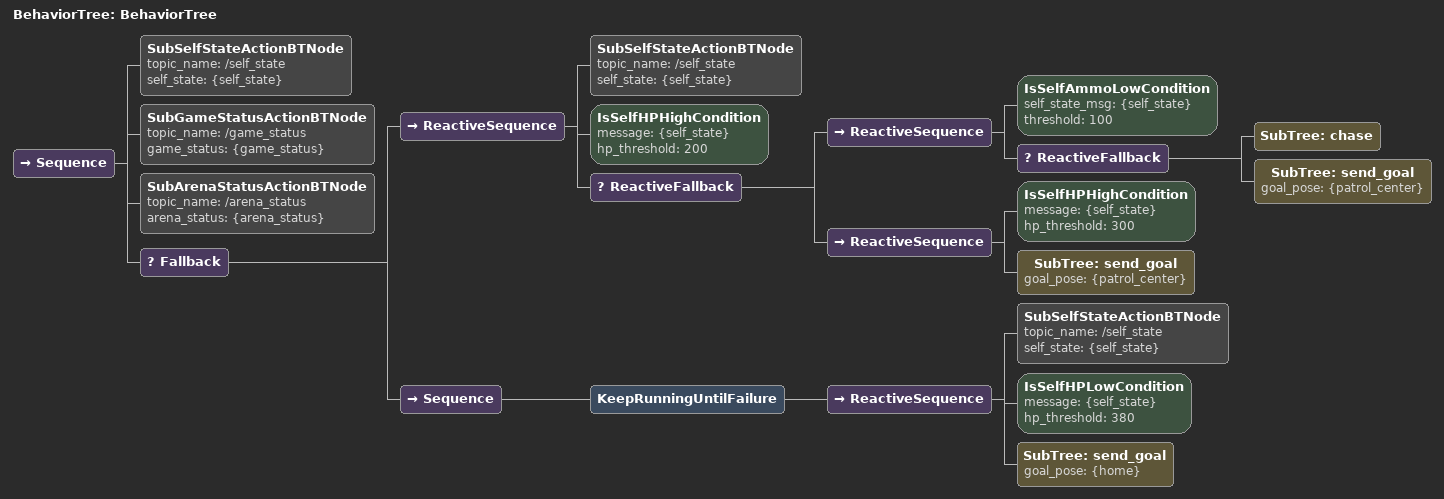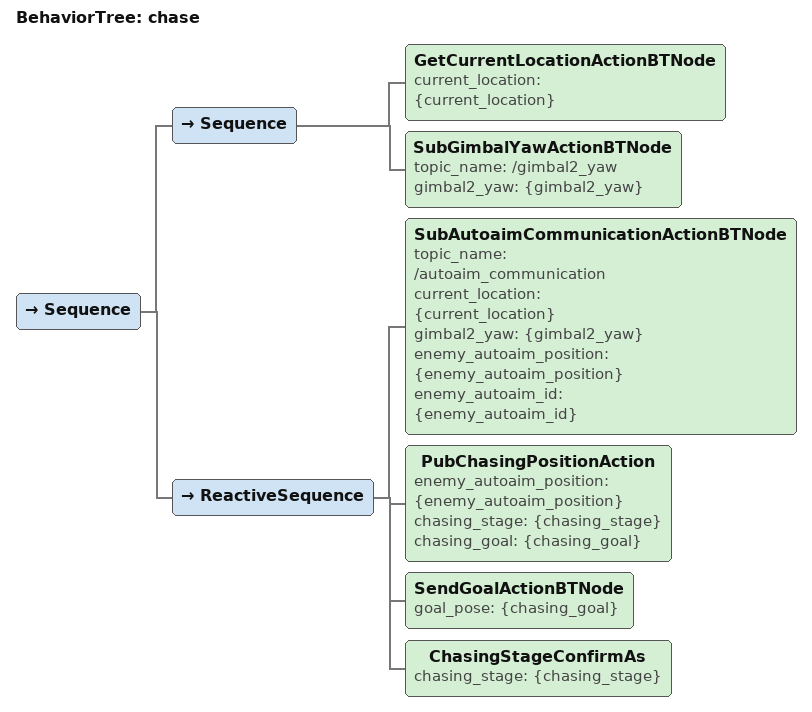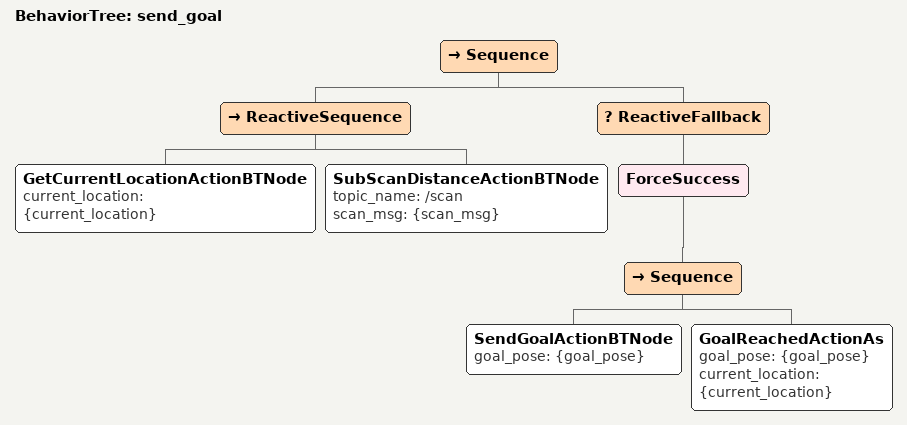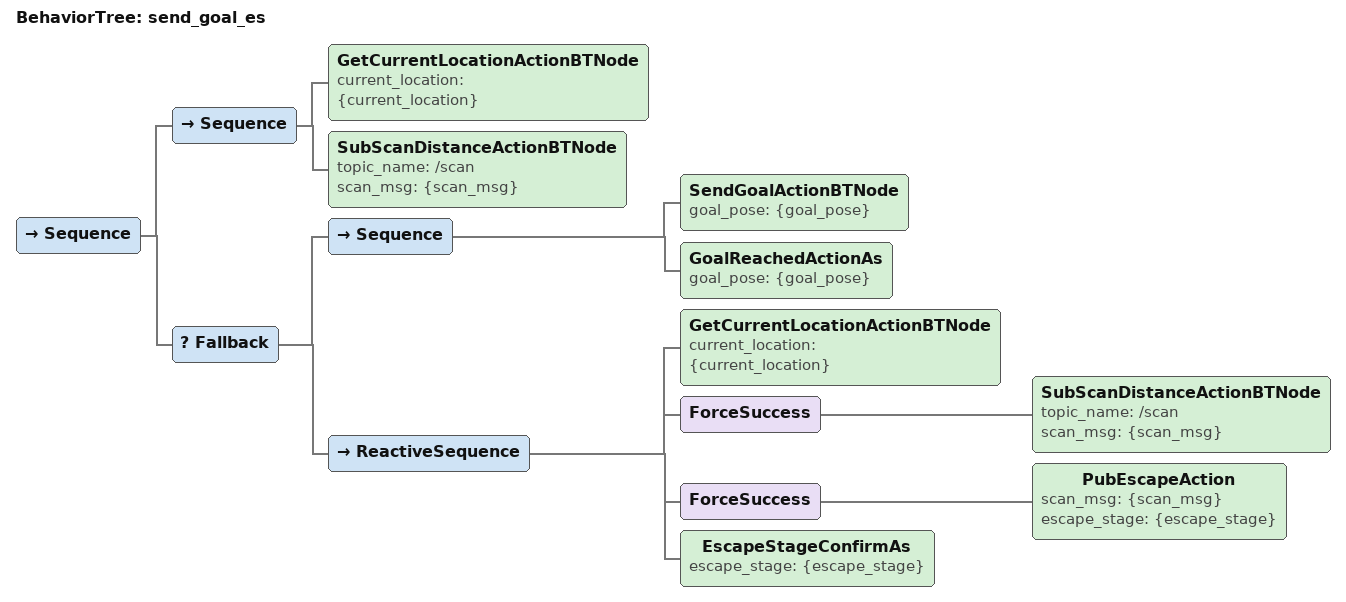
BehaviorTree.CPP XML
<?xml version="1.0" encoding="UTF-8"?>
<root BTCPP_format="4"
      main_tree_to_execute="BehaviorTree">
  <BehaviorTree ID="BehaviorTree">
    <Sequence>
      <SubSelfStateActionBTNode topic_name="/self_state"
                                self_state="{self_state}"/>
      <SubGameStatusActionBTNode topic_name="/game_status"
                                 game_status="{game_status}"/>
      <SubArenaStatusActionBTNode topic_name="/arena_status"
                                  arena_status="{arena_status}"/>

                    <!-- competition started -->
                      <!-- 注意无人机 -->
      <Fallback>
        <!-- 只有高血量时才允许巡逻/追敌 -->

            <ReactiveSequence>
            <SubSelfStateActionBTNode topic_name="/self_state"
                                self_state="{self_state}"/>
                <IsSelfHPHighCondition message="{self_state}" hp_threshold="200"/>
                    <ReactiveFallback>
                        <ReactiveSequence>
                            <IsSelfAmmoLowCondition self_state_msg="{self_state}" threshold="100"/>
                            <ReactiveFallback>
                                <SubTree ID="chase"/>
                                <SubTree ID="send_goal" goal_pose="{patrol_center}"/>
                            </ReactiveFallback>
                        </ReactiveSequence>
                        <ReactiveSequence>
                            <IsSelfHPHighCondition message="{self_state}" hp_threshold="300"/>
                            <SubTree ID="send_goal" goal_pose="{patrol_center}"/>
                        </ReactiveSequence>
                    </ReactiveFallback>
            </ReactiveSequence>

            <!-- 低血量优先回家 -->
        <Sequence>

            <KeepRunningUntilFailure>
                <ReactiveSequence>
                    <SubSelfStateActionBTNode topic_name="/self_state"
                                self_state="{self_state}"/>
                    <IsSelfHPLowCondition message="{self_state}" hp_threshold="380"/>
                    <SubTree ID="send_goal" goal_pose="{home}"/>
                </ReactiveSequence>
            </KeepRunningUntilFailure>
        </Sequence>
      </Fallback>

    </Sequence>
  </BehaviorTree>

<BehaviorTree ID="chase">
        <Sequence>
            <Sequence>
                <GetCurrentLocationActionBTNode current_location="{current_location}" />
                <SubGimbalYawActionBTNode topic_name="/gimbal2_yaw"
                gimbal2_yaw="{gimbal2_yaw}" />

            </Sequence>
            <ReactiveSequence>
                    <SubAutoaimCommunicationActionBTNode topic_name="/autoaim_communication"
                    current_location="{current_location}"
                    gimbal2_yaw="{gimbal2_yaw}"
                    enemy_autoaim_position="{enemy_autoaim_position}"
                    enemy_autoaim_id="{enemy_autoaim_id}" />
                    <PubChasingPositionAction enemy_autoaim_position="{enemy_autoaim_position}"
                                                chasing_stage="{chasing_stage}"
                                                chasing_goal="{chasing_goal}"/>

                    <SendGoalActionBTNode goal_pose="{chasing_goal}" />
                    <ChasingStageConfirmAs chasing_stage="{chasing_stage}"/>
            </ReactiveSequence>
        </Sequence>
    </BehaviorTree>

    <BehaviorTree ID="send_goal">
        <Sequence>
            <ReactiveSequence>
                <GetCurrentLocationActionBTNode current_location="{current_location}" />
                <SubScanDistanceActionBTNode topic_name="/scan"
                scan_msg="{scan_msg}"/>
            </ReactiveSequence>
                <ReactiveFallback>
                    <ForceSuccess>
                        <Sequence>
                            <SendGoalActionBTNode goal_pose="{goal_pose}" />
                            <GoalReachedActionAs goal_pose="{goal_pose}"
                            current_location="{current_location}"/>
                        </Sequence>
                    </ForceSuccess>
                </ReactiveFallback>
        </Sequence>
    </BehaviorTree>

<BehaviorTree ID="send_goal_es">

        <Sequence>
            <Sequence>
                <GetCurrentLocationActionBTNode current_location="{current_location}" />
                <SubScanDistanceActionBTNode topic_name="/scan"
                scan_msg="{scan_msg}"/>
            </Sequence>
                <Fallback>
                    <Sequence>
                        <SendGoalActionBTNode goal_pose="{goal_pose}" />
                        <GoalReachedActionAs goal_pose="{goal_pose}"/>
                    </Sequence>
                        <ReactiveSequence>
                            <GetCurrentLocationActionBTNode current_location="{current_location}" />
                            <ForceSuccess>
                            <SubScanDistanceActionBTNode topic_name="/scan"
                            scan_msg="{scan_msg}"/>
                            </ForceSuccess>
                            <ForceSuccess>
                                <PubEscapeAction scan_msg="{scan_msg}"
                                                escape_stage="{escape_stage}"/>
                            </ForceSuccess>
                            <EscapeStageConfirmAs escape_stage="{escape_stage}"/>
                        </ReactiveSequence>
                </Fallback>
        </Sequence>
        </BehaviorTree>

</root>
